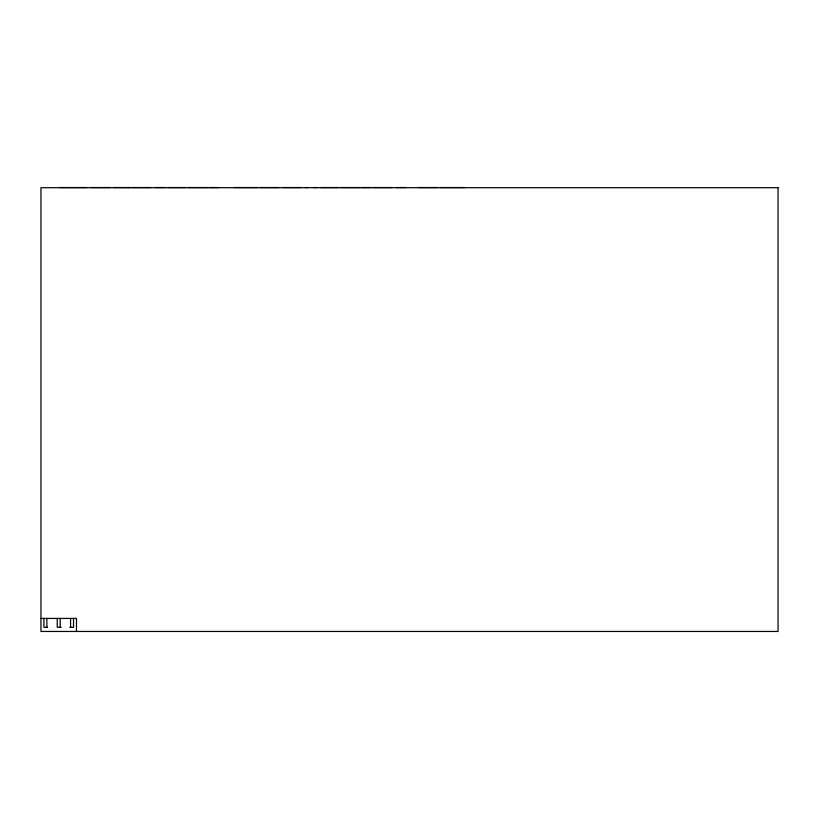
<?xml version="1.0" encoding="UTF-8"?>
<svg xmlns="http://www.w3.org/2000/svg" width="819" height="819" viewBox="0 0 819 819"><rect width="100%" height="100%" fill="white"/><g stroke="black" fill="none" stroke-linecap="round" stroke-linejoin="round"><path stroke-width="1.23" d="M59.756 187.541L86.619 187.541M90.981 187.541L110.309 187.541M113.595 187.541L130.528 187.541M132.054 187.541L150.716 187.541M155.026 187.541L164.967 187.541M167.68 187.541L185.667 187.541M188.278 187.541L207.32 187.541M209.326 187.541L218.827 187.541M234.029 187.541L257.309 187.541M260.186 187.541L278.839 187.541M282.79 187.541L300.778 187.541M304.883 187.541L308.323 187.541M313.472 187.541L316.963 187.541M320.761 187.541L338.247 187.541M340.735 187.541L360.053 187.541M361.333 187.541L370.833 187.541M372.88 187.541L391.922 187.541M396.099 187.541L406.04 187.541M418.57 187.541L437.459 187.541M439.875 187.541L464.486 187.541M40.95 618.427L76.484 618.427L76.484 631.459M47.615 627.313L43.909 627.313L43.909 618.427M61.19 627.313L57.238 627.313L57.238 618.427M69.82 627.313L73.526 627.313L73.526 618.427M70.557 618.427L70.557 627.313M60.196 618.427L60.196 627.313M46.867 618.427L46.867 627.313M778.05 187.694L40.95 187.694L40.95 631.459L778.05 631.459L778.05 187.694"/></g></svg>
